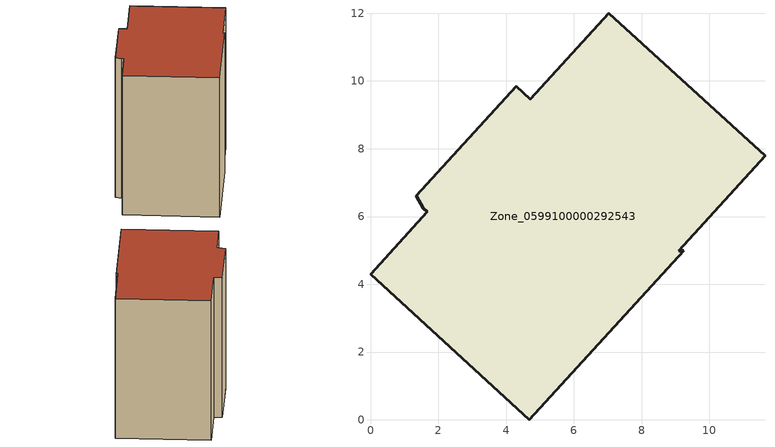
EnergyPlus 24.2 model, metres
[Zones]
Zone_0599100000292543
 floor ground (C_G): 11.64,7.8 9.11,4.98 9.25,4.99 4.69,0 0,4.3 1.67,6.14 1.56,6.24 1.35,6.61 4.3,9.84 4.72,9.46 7.04,12 z0
 wall outside (C_F): 0,4.3 4.69,0 9.25,4.99 9.11,4.98 11.64,7.8 7.04,12 4.72,9.46 4.3,9.84 1.35,6.61 1.56,6.24 1.67,6.14 0,4.3 z0:10.06
 roof outside (C_R): 11.64,7.8 7.04,12 4.72,9.46 4.3,9.84 1.35,6.61 1.56,6.24 1.67,6.14 0,4.3 4.69,0 9.25,4.99 9.11,4.98 z10.06
[BUILDING]
Pand.0599100000292543: North Axis=0; Terrain=City; Loads Convergence Tolerance Value=0.04; Temperature Convergence Tolerance Value=0.4; Solar Distribution=FullExterior; Maximum Number of Warmup Days=25; Minimum Number of Warmup Days=1
[Site:Location]
Rotterdam.The.Hague.AP_ZH_NLD Design_Conditions: Latitude=51.96; Longitude=4.45; Time Zone=1; Elevation=-4.5
[SITE:GROUNDTEMPERATURE:BUILDINGSURFACE]
18, 18, 18, 18, 18, 18, 18, 18, 18, 18, 18, 18
[MATERIAL] Thermal Absorptance=0.9; Solar Absorptance=0.7; Visible Absorptance=0.7
Name | Roughness | Thickness | Conductivity | Density | Specific Heat
G.D.1965 | MediumSmooth | 0.15 | 1 | 540 | 1210
F.D.1965 | Rough | 0.3 | 0.857143 | 1920 | 840
R.D.1965 | MediumRough | 0.2 | 0.08 | 1500 | 1000
[CONSTRUCTION]
C_G: G.D.1965
C_F: F.D.1965
C_R: R.D.1965
[ZONE]
Zone_0599100000292543: Type=1; Multiplier=1; Ceiling Height=Autocalculate; Volume=Autocalculate; Floor Area=autocalculate; Part of Total Floor Area=Yes
[ZONEINFILTRATION:DESIGNFLOWRATE]
Infil_Zone_0599100000292543: Zone or ZoneList or Space or SpaceList=Zone_0599100000292543; Schedule=AlwaysOn; Design Flow Rate Calculation Method=Flow/Area; Flow Rate per Floor Area=0.0042; Constant Term Coefficient=1; Temperature Term Coefficient=0; Velocity Term Coefficient=0; Velocity Squared Term Coefficient=0
[HVACTEMPLATE:ZONE:IDEALLOADSAIRSYSTEM]
Zone_0599100000292543: Maximum Heating Supply Air Temperature=50; Minimum Cooling Supply Air Temperature=13; Maximum Heating Supply Air Humidity Ratio=0.0156; Minimum Cooling Supply Air Humidity Ratio=0.0077; Heating Limit=NoLimit; Cooling Limit=NoLimit; Dehumidification Control Type=ConstantSensibleHeatRatio; Cooling Sensible Heat Ratio=0.7; Dehumidification Setpoint=60; Humidification Control Type=None; Humidification Setpoint=30; Outdoor Air Method=None; Outdoor Air Flow Rate per Person=0.00944; Outdoor Air Flow Rate per Zone Floor Area=0; Outdoor Air Flow Rate per Zone=0; Demand Controlled Ventilation Type=None; Outdoor Air Economizer Type=NoEconomizer; Heat Recovery Type=None; Sensible Heat Recovery Effectiveness=0.7; Latent Heat Recovery Effectiveness=0.65
[ZONECONTROL:THERMOSTAT]
ThermostatControl_Zone_0599100000292543: Zone or ZoneList=Zone_0599100000292543; Control Type Schedule=DualSetpointControlType; Control 1=Thermostat_Zone_0599100000292543; Temperature Difference Between Cutout And Setpoint=0
[THERMOSTATSETPOINT:DUALSETPOINT]
Thermostat_Zone_0599100000292543: Heating Setpoint Temperature Schedule=HeatingSetpoint_Zone_0599100000292543; Cooling Setpoint Temperature Schedule=CoolingSetpoint_Zone_0599100000292543
[SCHEDULE:COMPACT]
HeatingSetpoint_Zone_0599100000292543: Through: 12/31, For: AllDays, Until: 24:00, 21
CoolingSetpoint_Zone_0599100000292543: Through: 12/31, For: AllDays, Until: 24:00, 24
DualSetpointControlType: Through: 12/31, For: AllDays, Until: 24:00, 4
AlwaysOn: Through: 12/31, For: AllDays, Until: 24:00, 1
